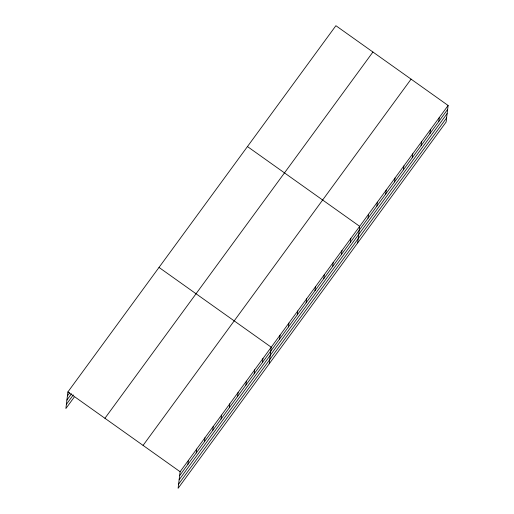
<?xml version="1.0" encoding="UTF-8"?>
<svg xmlns="http://www.w3.org/2000/svg" width="514" height="514" viewBox="0 0 514 514"><rect width="100%" height="100%" fill="white"/><g stroke="black" fill="none" stroke-linecap="round" stroke-linejoin="round"><path stroke-width="0.77" d="M448.118 105.473L180.106 471.724L178.101 488.3L446.113 122.049L448.118 105.473L335.899 25.7L67.887 391.951L65.882 408.527L74.164 397.206M187.912 464.335L188.387 460.403M196.2 453.014L196.676 449.088M204.482 441.699L204.957 437.767M212.764 430.379L213.239 426.447M221.052 419.058L221.528 415.126M229.334 407.737L229.809 403.805M237.616 396.416L238.091 392.484M245.904 385.095L246.379 381.163M254.186 373.774L254.661 369.842M262.468 362.454L262.943 358.521M269.227 363.777L271.231 347.201L159.012 267.428M279.597 339.047L280.072 335.115M288.444 326.962L288.919 323.03M297.285 314.87L297.767 310.938M306.132 302.785L306.607 298.852M314.979 290.699L315.455 286.767M323.82 278.614L324.295 274.682M332.667 266.528L333.143 262.596M341.508 254.443L341.983 250.511M350.355 242.357L350.831 238.425M357.667 242.91L359.671 226.333L247.452 146.561M368.043 218.18L368.519 214.248M376.89 206.095L377.366 202.163M385.731 194.009L386.207 190.077M394.579 181.924L395.054 177.992M403.419 169.838L403.895 165.906M412.267 157.753L412.742 153.821M421.107 145.661L421.583 141.729M429.955 133.576L430.43 129.644M438.795 121.49L439.277 117.558M67.411 395.883L69.711 392.741M66.904 400.059L71.51 393.769M66.383 404.357L73.29 394.919M104.92 418.28L372.933 52.023M143.072 445.4L411.084 79.15M179.63 475.656L447.643 109.405M179.123 479.832L447.135 113.575M178.602 484.13L446.621 117.873M67.887 391.951L180.106 471.724"/></g></svg>
